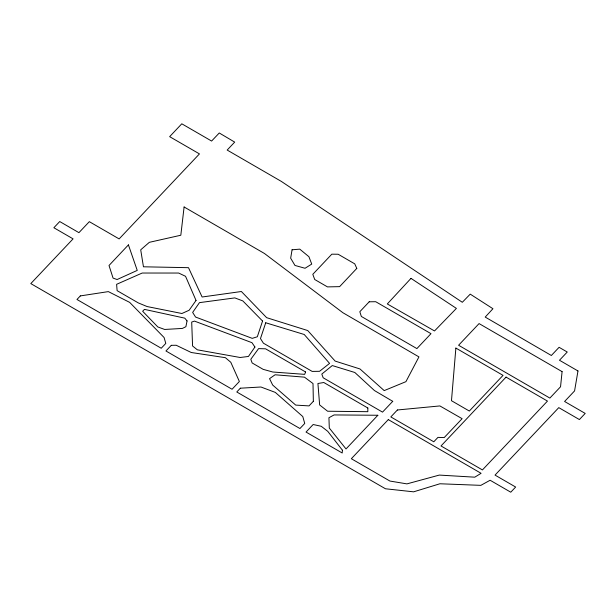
<?xml version="1.0" encoding="UTF-8"?>
<svg xmlns="http://www.w3.org/2000/svg" width="616" height="616" viewBox="0 0 616 616"><rect width="100%" height="100%" fill="white"/><g stroke="black" fill="none" stroke-linecap="round" stroke-linejoin="round"><path stroke-width="0.92" d="M367.837 408.008L367.829 411.696L327.612 411.226L319.642 404.951L317.925 383.491L323.808 382.521L367.837 408.008M342.411 450.196L342.203 452.991L306.036 432.055L313.159 424.516L321.229 426.272L327.766 431.346L342.411 450.196M455.878 348.079L451.474 400.708L469.323 411.041L503.033 375.367L455.878 348.079M562.092 371.633L560.545 386.771L549.865 398.082L458.589 345.253L479.071 323.585L562.092 371.633M184.099 206.976L180.819 235.235L149.349 242.319L140.71 249.819L143.451 266.797L188.496 267.683L202.11 297.004L241.38 291.507L266.651 317.679L307.738 330.553L335.127 361.076L359.96 368.953L384.199 390.606L405.921 381.666L418.942 356.895L342.904 312.736L264.426 253.469L184.099 206.976M292.069 249.788L290.667 258.189L294.964 265.442L305.043 268.268L311.727 264.087L308.924 256.71L299.761 249.149L292.069 249.788M577.977 370.963L574.574 390.914L564.587 401.486L585.2 413.413L579.394 419.565L558.781 407.63L495.033 475.098L515.646 487.033L510.764 492.199L490.113 480.249L480.85 485.354L439.916 483.768L413.613 491.83L385.477 488.773L30.8 283.599L73.073 238.862L53.869 227.743L59.729 221.544L78.933 232.663L89.328 221.668L119.134 238.916L199.453 153.9L169.654 136.652L181.797 123.801L211.604 141.049L219.265 132.987L234.688 142.104L227.173 150.058L281.281 181.374L462.316 302.287L470.224 294.14L492.946 308.724L485.208 317.078L551.351 355.494L559.082 347.309L567.251 352.029L559.482 360.252L577.977 370.963M187.048 320.921L185.893 326.696L182.39 328.428L164.672 329.46L157.835 326.957L142.658 311.265L144.444 309.378L184.8 318.156L187.048 320.921M262.555 321.044L257.326 336.76L252.244 338.361L195.572 317.048L192.639 312.435L199.461 302.641L234.819 297.905L242.82 300.908L262.555 321.044M265.727 322.769L260.476 338.577L263.409 343.189L312.158 371.402L319.55 371.309L329.575 363.386L304.219 334.488L265.727 322.769M305.567 371.964L304.666 374.359L272.819 372.018L263.178 369.354L252.167 362.978L250.804 359.274L258.581 348.618L265.558 348.81L305.567 371.964M254.924 347.024L248.448 356.456L240.163 357.496L197.343 349.819L192.569 345.976L191.699 322.053L194.479 321.105L251.959 342.681L254.924 347.024M196.034 300.454L189.151 310.241L181.897 313.505L147.116 306.552L138.361 302.941L117.117 290.652L116.609 284.315L142.196 273.034L178.679 273.042L185.547 276.307L196.034 300.454M410.995 278.37L387.31 303.95L434.519 330.954L456.402 308.4L410.995 278.37M80.326 295.911L76.969 299.476L161.23 348.248L165.796 343.412L164.079 337.506L129.653 302.371L108.347 291.614L80.326 295.911M128.421 244.891L109.009 265.488L113.075 278.109L117.102 279.525L137.245 270.409L128.421 244.891M356.795 268.407L339.624 286.64L327.473 286.894L314.714 279.51L312.805 274.312L331.824 254.177L338.153 254.246L354.739 263.848L356.795 268.407M171.294 345.322L165.95 350.981L232.063 389.243L239.378 381.497L230.792 362.27L225.387 357.688L191.26 352.506L176.214 345.26L171.294 345.322M240.34 388.203L236.783 391.976L299.938 428.528L304.728 423.469L302.787 416.547L275.298 392.4L260.93 387.002L240.34 388.203M369.207 301.794L359.813 311.735L361.353 316.455L416.893 348.594L430.992 333.672L375.706 301.709L369.207 301.794M313.351 401.309L309.024 405.898L295.719 405.097L272.672 385.046L269.554 378.655L275.075 374.782L304.458 377.154L313.005 383.552L313.351 401.309M377.854 415.261L346.023 448.948L329.298 428.028L328.929 417.725L334.072 414.938L377.854 415.261M392.739 401.324L382.528 412.127L323.169 377.777L321.798 374.074L332.278 365.558L354.824 372.488L374.443 390.544L392.739 401.324M388.296 419.604L351.336 458.72L389.92 481.05L406.922 483.883L439.308 475.082L474.79 477.177L481.081 473.304L388.296 419.604M397.389 409.979L390.829 416.917L433.795 441.788L437.953 437.383L444.198 437.583L462.115 418.68L439.893 405.929L397.389 409.979M506.052 377.115L441.01 445.961L482.428 469.931L547.47 401.085L506.052 377.115"/></g></svg>
